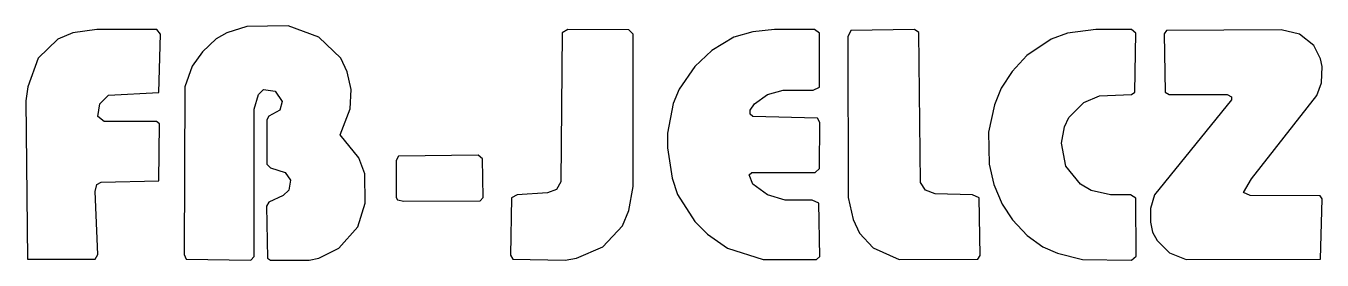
# Model space of a CAD drawing. Header units: millimetres. Extents: x 0 to 200, y 0 to 36.
import ezdxf

# ---------------------------------------------------------------- set-up
doc = ezdxf.new("R2010")
doc.units = ezdxf.units.MM
doc.layers.add('BLUE', color=7, linetype='Continuous', true_color=0x1a4c8a)
doc.layers.add('RED', color=7, linetype='Continuous', true_color=0xe13835)

msp = doc.modelspace()

# ---------------------------------------------------------------- linework, layer by layer
at = {"layer": 'BLUE'}
for points in [[(45.11, 34.27), (40.37, 36), (34.04, 35.92), (30.95, 34.95), (29.3, 34.04), (27.19, 32.01), (25.61, 29.82), (24.48, 26.66), (24.4, 0.83), (24.7, 0.15), (34.64, 0), (35.17, 0.53), (35.17, 23.2), (35.85, 25.46), (36.6, 26.21), (38.41, 25.98), (39.46, 24.4), (39.09, 23.05), (37.43, 22.14), (37.13, 21.54), (37.13, 14.76), (37.66, 14.16), (39.92, 13.48), (40.74, 12.28), (40.52, 10.77), (39.62, 9.94), (37.43, 8.89), (37.05, 8.28), (37.21, 0.3), (37.66, 0), (43.61, 0), (45.11, 0.3), (48.2, 1.81), (51.14, 5.12), (52.27, 8.74), (52.19, 13.26), (51.29, 15.74), (48.43, 19.28), (49.93, 23.27), (50.08, 26.21), (49.48, 28.92), (48.5, 31.03)], [(20.18, 35.47), (10.92, 35.47), (7.23, 34.95), (4.9, 33.97), (1.88, 31.03), (0.3, 26.66), (0, 24.48), (0.23, 0.15), (10.69, 0.15), (11.07, 0.83), (10.69, 10.54), (10.92, 11.6), (11.6, 11.97), (20.49, 12.2), (20.56, 20.94), (20.11, 21.31), (12.05, 21.31), (11.07, 22.07), (11.37, 24.03), (12.73, 25.38), (20.49, 25.76), (20.71, 34.72)], [(70.34, 15.59), (69.67, 16.12), (57.39, 15.97), (57.01, 15.29), (57.01, 9.64), (57.24, 9.26), (58.22, 9.04), (69.97, 9.11), (70.42, 9.64)]]:
    msp.add_lwpolyline(points, close=True, dxfattribs=at)
at = {"layer": 'RED'}
for points in [[(92.86, 35.4), (83.45, 35.47), (82.62, 34.95), (82.39, 12.05), (81.72, 10.85), (80.36, 10.32), (75.69, 10.02), (74.79, 9.56), (74.64, 0.75), (75.01, 0.15), (83.07, 0), (84.8, 0.3), (88.87, 2.03), (91.88, 5.27), (92.86, 7.61), (93.54, 11.3), (93.54, 34.72)], [(109.05, 34.27), (105.67, 32.23), (103.03, 29.75), (100.62, 26.28), (99.72, 24.1), (98.81, 19.51), (98.81, 17.25), (99.56, 12.58), (100.39, 10.09), (103.03, 5.95), (104.99, 3.99), (108.08, 1.81), (113.57, 0.08), (121.78, 0.08), (122.31, 0.53), (122.16, 8.74), (121.1, 9.19), (116.96, 9.19), (114.25, 10.02), (111.99, 11.67), (111.39, 13.1), (111.84, 13.48), (121.56, 13.48), (122.23, 14.08), (122.31, 21.16), (121.93, 21.84), (111.99, 22.07), (111.54, 22.44), (111.54, 23.05), (112.22, 24.03), (114.25, 25.46), (116.66, 26.13), (121.26, 26.13), (122.23, 26.59), (122.23, 34.87), (121.48, 35.47), (115.31, 35.47), (111.99, 35.1)], [(127.05, 35.32), (126.6, 34.34), (126.68, 9.64), (127.43, 6.25), (128.41, 4.14), (130.52, 1.88), (134.51, 0.08), (146.64, 0.15), (147.01, 0.68), (146.86, 9.56), (145.81, 10.02), (140.08, 10.17), (138.58, 10.77), (137.82, 11.9), (137.52, 35.02), (136.85, 35.47)], [(160.42, 34.87), (157.93, 33.97), (154.17, 31.48), (151.91, 29), (150.25, 26.44), (149.2, 23.87), (148.29, 19.66), (148.37, 14.76), (149.12, 11.6), (150.4, 8.59), (151.98, 6.18), (154.24, 3.77), (156.65, 2.03), (158.91, 1.05), (162.75, 0.08), (170.28, 0), (171.04, 0.6), (170.96, 9.49), (170.13, 10.02), (167.05, 10.02), (164.11, 10.69), (162.45, 11.67), (160.19, 14.46), (159.51, 18), (159.97, 20.49), (160.64, 21.92), (162.98, 24.25), (165.39, 25.23), (170.28, 25.46), (170.81, 25.83), (170.96, 34.87), (170.28, 35.47), (164.79, 35.47)], [(175.71, 35.32), (175.33, 34.79), (175.48, 25.83), (176.08, 25.46), (185.05, 25.46), (185.72, 25.08), (185.72, 24.63), (173.82, 10.02), (173.22, 7.91), (173.22, 5.8), (173.52, 4.29), (174.28, 3.01), (176.16, 1.13), (178.72, 0.08), (199.43, 0.15), (199.66, 9.41), (199.36, 9.87), (188.59, 9.94), (187.53, 10.39), (188.81, 12.5), (198.83, 25.31), (199.58, 27.26), (199.66, 29.75), (199.43, 30.95), (198.38, 32.99), (196.19, 34.72), (193.33, 35.4)]]:
    msp.add_lwpolyline(points, close=True, dxfattribs=at)

doc.saveas('drawing.dxf')
